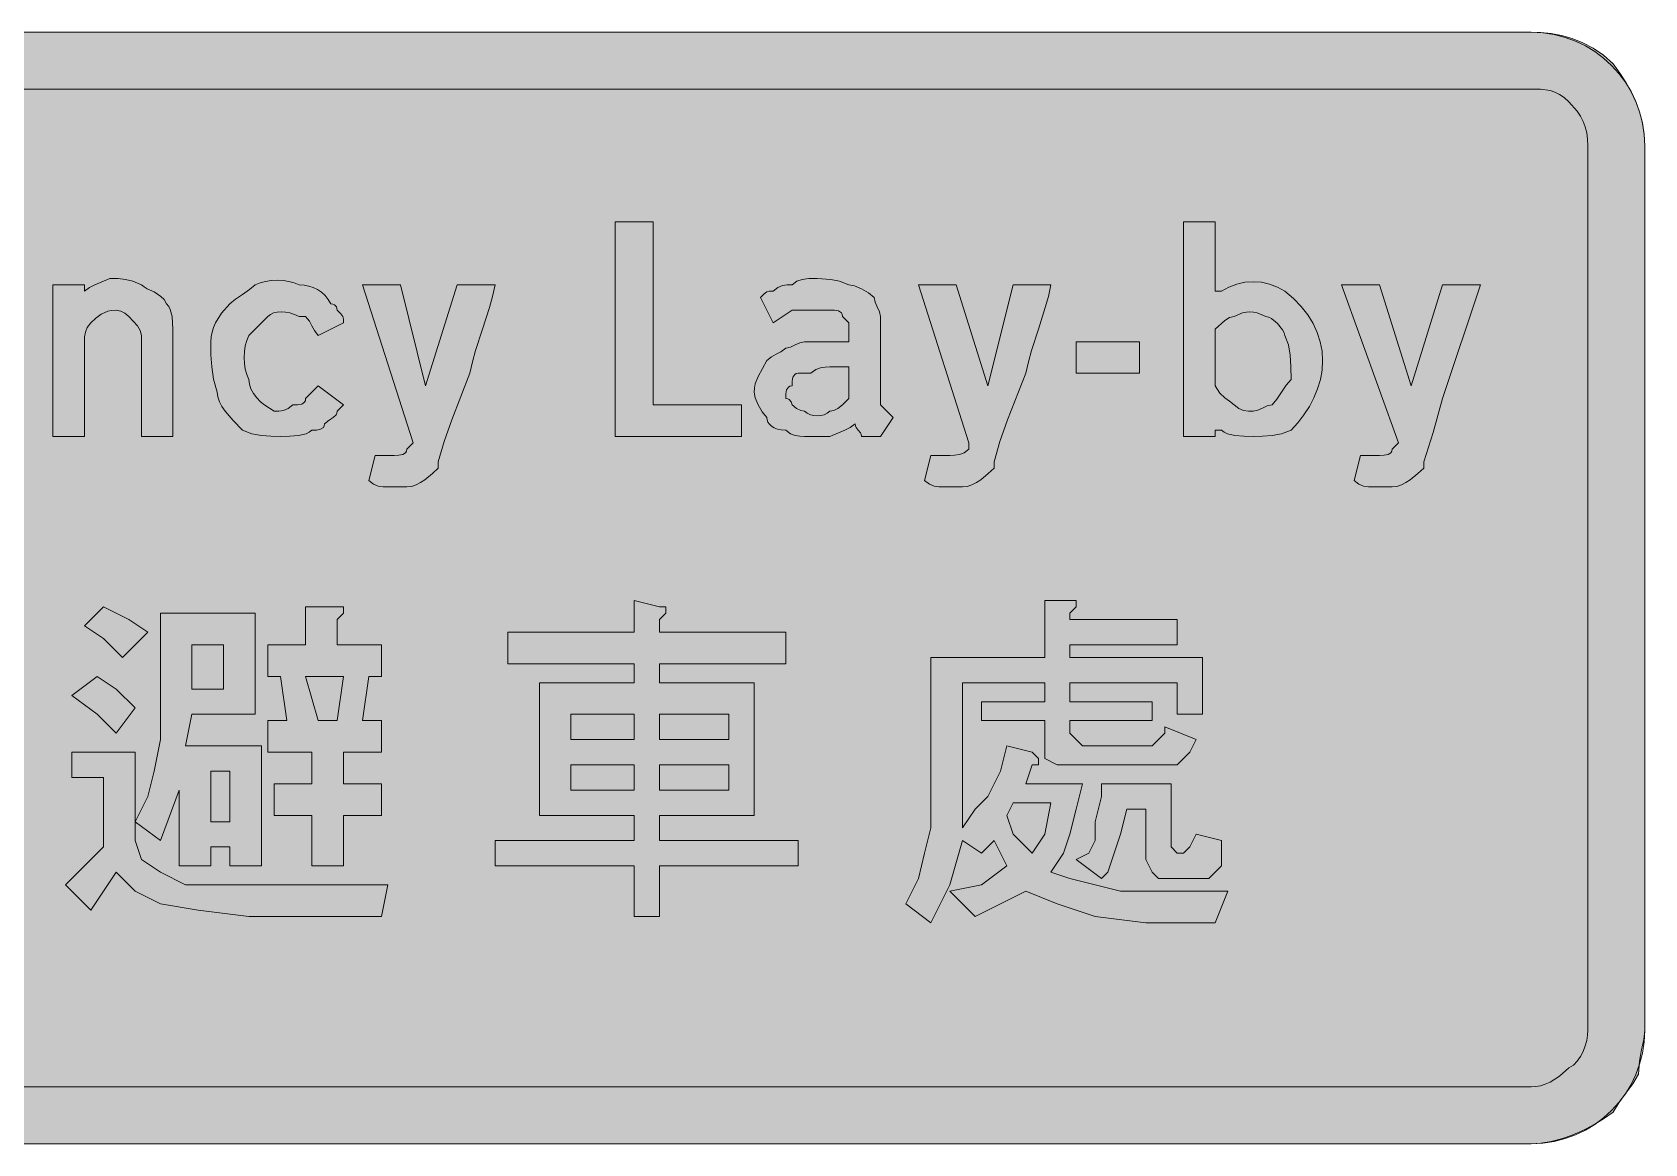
# Model space of a CAD drawing. Header units: metres. Extents: x 14 to 553, y 30 to 241.
# Drawn here: x 246.4 to 552.8, y 29.8 to 241 of the extents above; entities that cross this region are included whole.
import ezdxf

# ---------------------------------------------------------------- set-up
doc = ezdxf.new("R2010")
doc.units = ezdxf.units.M
for name, color, linetype, true_color in [('FILL_BLUE_0000FF', 7, 'Continuous', 0x0000ff), ('FILL_WHITE_FFFFFF', 7, 'Continuous', 0xffffff), ('STROKE_BLUE_0000FF', 7, 'Continuous', 0x0000ff)]:
    doc.layers.add(name, color=color, linetype=linetype, true_color=true_color)

msp = doc.modelspace()

# ---------------------------------------------------------------- hatches: boundary and pattern name
at = {"layer": 'FILL_BLUE_0000FF', "true_color": 0x0000ff}
h = msp.add_hatch(color=7, dxfattribs=at)
h.dxf.hatch_style = 1
h.paths.add_polyline_path([(532.95, 230.12), (534.75, 229.86), (535.65, 229.57), (536.55, 229.15), (537.45, 228.55), (538.35, 227.76), (539.93, 225.94), (540.54, 225), (541.05, 224.01), (541.44, 222.97), (541.73, 221.85), (541.89, 220.66), (541.95, 219.36), (541.95, 51.36), (541.89, 50.41), (541.73, 49.39), (541.44, 48.34), (541.05, 47.31), (540.54, 46.33), (539.93, 45.45), (539.19, 44.72), (538.35, 44.16), (536.55, 42.58), (534.75, 41.46), (533.85, 41.07), (532.95, 40.78), (532.05, 40.62), (531.15, 40.56), (35.55, 40.56), (34.65, 40.58), (33.75, 40.71), (32.85, 41.07), (31.95, 41.76), (31.05, 41.97), (30.15, 42.51), (28.35, 44.16), (26.7, 45.96), (26.16, 46.86), (25.95, 47.76), (25.26, 48.66), (24.9, 49.56), (24.77, 50.46), (24.75, 51.36), (24.75, 219.36), (24.81, 220.66), (24.98, 221.85), (25.26, 222.97), (25.65, 224.01), (26.16, 225), (26.78, 225.94), (28.35, 227.76), (29.25, 228.55), (30.15, 229.15), (31.05, 229.57), (31.95, 229.86), (33.75, 230.12), (35.55, 230.16), (531.15, 230.16), (532.95, 230.12)])
at = {"layer": 'FILL_WHITE_FFFFFF', "true_color": 0xffffff}
h = msp.add_hatch(color=7, dxfattribs=at)
h.dxf.hatch_style = 1
h.paths.add_polyline_path([(533, 240.9), (534.94, 240.7), (536.93, 240.33), (538.95, 239.76), (540.97, 238.97), (542.96, 237.92), (544.9, 236.6), (546.75, 234.96), (548.04, 233.16), (549.21, 231.34), (550.23, 229.5), (551.1, 227.61), (551.8, 225.67), (552.32, 223.65), (552.64, 221.56), (552.75, 219.36), (552.75, 51.36), (552.56, 49.54), (552.15, 47.61), (551.74, 45.45), (551.55, 42.96), (550.46, 41.16), (549.15, 39.36), (547.84, 37.56), (546.75, 35.76), (544.9, 34.47), (542.96, 33.3), (540.97, 32.28), (538.95, 31.41), (536.93, 30.71), (534.94, 30.19), (533, 29.87), (531.15, 29.76), (35.55, 29.76), (33.75, 29.78), (31.95, 29.91), (30.15, 30.27), (28.35, 30.96), (27.05, 31.46), (25.86, 32.05), (23.7, 33.36), (21.77, 34.67), (19.95, 35.76), (18.66, 37.61), (17.49, 39.55), (16.47, 41.54), (15.6, 43.56), (14.9, 45.58), (14.38, 47.57), (14.06, 49.51), (13.95, 51.36), (13.95, 219.36), (14.14, 221.35), (14.55, 223.56), (14.96, 225.77), (15.15, 227.76), (16.24, 229.56), (17.55, 231.36), (18.86, 233.16), (19.95, 234.96), (21.77, 236.55), (23.7, 237.81), (25.86, 238.84), (28.35, 239.76), (30.15, 240.45), (31.95, 240.81), (33.75, 240.94), (35.55, 240.96), (531.15, 240.96), (533, 240.9)])
h = msp.add_hatch(color=7, dxfattribs=at)
h.dxf.hatch_style = 1
h.paths.add_polyline_path([(357.15, 204.96), (364.35, 204.96), (364.35, 170.16), (381.15, 170.16), (381.15, 164.16), (357.15, 164.16), (357.15, 204.96)])
h = msp.add_hatch(color=7, dxfattribs=at)
h.dxf.hatch_style = 1
h.paths.add_polyline_path([(475.24, 193.11), (476.78, 193.45), (478.35, 193.56), (479.92, 193.45), (481.46, 193.11), (482.95, 192.55), (484.35, 191.76), (486.04, 190.36), (487.5, 188.85), (488.74, 187.27), (489.75, 185.61), (490.54, 183.9), (491.1, 182.14), (491.44, 180.36), (491.55, 178.56), (491.44, 176.76), (491.12, 174.98), (490.6, 173.22), (489.9, 171.51), (489.03, 169.85), (488.01, 168.27), (486.84, 166.76), (485.55, 165.36), (483.75, 164.67), (481.95, 164.31), (480.15, 164.18), (478.35, 164.16), (476.57, 164.18), (474.9, 164.31), (473.46, 164.67), (472.85, 164.96), (472.35, 165.36), (471.15, 165.36), (471.15, 164.16), (465.15, 164.16), (465.15, 204.96), (471.15, 204.96), (471.15, 191.76), (472.35, 191.76), (473.75, 192.55), (475.24, 193.11)])
h.paths.add_polyline_path([(480.15, 169.56), (481.05, 169.97), (481.95, 170.16), (482.85, 171.25), (483.75, 172.56), (484.65, 173.87), (485.55, 174.96), (485.53, 177.45), (485.4, 179.61), (485.04, 181.54), (484.35, 183.36), (484.24, 183.86), (483.96, 184.43), (483, 185.61), (481.82, 186.57), (481.25, 186.85), (480.75, 186.96), (479.14, 187.63), (478.43, 187.8), (477.75, 187.86), (477.07, 187.8), (476.36, 187.63), (474.75, 186.96), (473.85, 186.75), (472.95, 186.21), (471.15, 184.56), (471.15, 180.96), (471.15, 176.16), (471.15, 174.96), (471.15, 173.76), (472.05, 172.35), (472.95, 171.51), (473.85, 170.89), (474.75, 170.16), (475.65, 169.47), (476.55, 169.11), (477.45, 168.98), (478.35, 168.96), (479.25, 169.15), (480.15, 169.56)], flags=16)
h = msp.add_hatch(color=7, dxfattribs=at)
h.dxf.hatch_style = 1
h.paths.add_polyline_path([(261.5, 188.11), (260.76, 187.95), (259.5, 187.41), (258.47, 186.64), (257.55, 185.76), (256.86, 184.86), (256.5, 183.96), (256.37, 183.06), (256.35, 182.16), (256.35, 164.16), (250.35, 164.16), (250.35, 192.96), (256.35, 192.96), (256.35, 191.76), (257.27, 192.47), (258.3, 192.96), (261.15, 194.16), (262.76, 194.14), (264.15, 194.01), (265.54, 193.65), (267.15, 192.96), (267.65, 192.56), (268.24, 192.23), (269.55, 191.61), (270.86, 190.77), (271.45, 190.15), (271.95, 189.36), (272.35, 188.86), (272.64, 188.27), (273, 186.96), (273.15, 184.56), (273.15, 164.16), (267.15, 164.16), (267.15, 183.36), (266.94, 184.26), (266.4, 185.16), (264.75, 186.96), (264, 187.56), (263.23, 187.97), (262.35, 188.16), (261.5, 188.11)])
h = msp.add_hatch(color=7, dxfattribs=at)
h.dxf.hatch_style = 1
h.paths.add_polyline_path([(293.25, 168.98), (294.15, 169.11), (295.05, 169.47), (295.95, 170.16), (296.83, 170.18), (297.6, 170.31), (298.14, 170.67), (298.3, 170.96), (298.35, 171.36), (300.75, 173.76), (305.55, 170.16), (304.35, 168.96), (304.3, 168.56), (304.14, 168.25), (303.6, 167.76), (302.83, 167.27), (301.95, 166.56), (301.9, 166.16), (301.74, 165.87), (301.2, 165.51), (300.43, 165.38), (299.55, 165.36), (299.05, 164.96), (298.44, 164.67), (297, 164.31), (295.33, 164.18), (293.55, 164.16), (291.75, 164.18), (289.95, 164.31), (288.15, 164.67), (286.35, 165.36), (284.59, 167.16), (283.05, 168.96), (282.44, 169.86), (281.96, 170.76), (281.66, 171.66), (281.55, 172.56), (280.86, 175.07), (280.5, 177.36), (280.37, 179.65), (280.35, 182.16), (280.41, 183.06), (280.58, 183.96), (280.86, 184.86), (281.25, 185.76), (282.38, 187.56), (283.95, 189.36), (285.04, 190.26), (286.35, 191.16), (287.66, 192.06), (288.75, 192.96), (289.7, 193.35), (290.74, 193.63), (291.83, 193.8), (292.95, 193.86), (294.07, 193.8), (295.16, 193.63), (296.2, 193.35), (297.15, 192.96), (298.05, 192.9), (298.93, 192.73), (299.79, 192.45), (300.6, 192.06), (301.36, 191.55), (302.04, 190.93), (302.65, 190.2), (303.15, 189.36), (303.55, 189.31), (303.84, 189.17), (304.2, 188.76), (304.35, 188.16), (305.04, 187.45), (305.4, 186.96), (305.53, 186.47), (305.55, 185.76), (300.75, 183.36), (300.04, 184.26), (299.55, 185.16), (299.06, 186.06), (298.35, 186.96), (297.15, 186.96), (296.25, 187.35), (295.37, 187.63), (294.51, 187.8), (293.7, 187.86), (292.94, 187.8), (292.26, 187.63), (291.65, 187.35), (291.15, 186.96), (287.55, 183.36), (287.16, 182.41), (286.88, 181.37), (286.71, 180.28), (286.65, 179.16), (286.71, 178.04), (286.88, 176.95), (287.16, 175.91), (287.55, 174.96), (287.66, 174.06), (287.96, 173.18), (288.44, 172.32), (289.05, 171.51), (289.78, 170.75), (290.59, 170.07), (292.35, 168.96), (293.25, 168.98)])
h = msp.add_hatch(color=7, dxfattribs=at)
h.dxf.hatch_style = 1
h.paths.add_polyline_path([(391.35, 164.31), (390.45, 164.67), (389.55, 165.36), (388.71, 165.41), (387.98, 165.57), (387.36, 165.8), (386.85, 166.11), (386.46, 166.47), (386.18, 166.88), (386.01, 167.31), (385.95, 167.76), (385.07, 168.85), (384.3, 170.16), (383.76, 171.47), (383.55, 172.56), (383.6, 173.41), (383.76, 174.17), (384.3, 175.56), (385.95, 178.56), (386.85, 179.27), (387.75, 179.76), (388.65, 180.25), (389.55, 180.96), (390.45, 181.15), (391.35, 181.56), (392.25, 181.97), (393.15, 182.16), (396.75, 182.16), (401.55, 182.16), (401.55, 183.36), (401.55, 185.76), (400.35, 186.96), (400.3, 187.36), (400.14, 187.65), (399.6, 188.01), (398.83, 188.14), (397.95, 188.16), (394.35, 188.16), (390.75, 188.16), (387.15, 185.76), (384.75, 190.56), (385.46, 191.25), (385.95, 191.61), (386.44, 191.74), (387.15, 191.76), (388.05, 192.45), (388.95, 192.81), (389.85, 192.94), (390.75, 192.96), (391.67, 193.65), (392.7, 194.01), (393.96, 194.14), (395.55, 194.16), (398.1, 194.01), (399.77, 193.65), (401.55, 192.96), (402.64, 192.75), (403.95, 192.21), (405.26, 191.44), (406.35, 190.56), (406.54, 189.66), (406.95, 188.76), (407.36, 187.86), (407.55, 186.96), (407.55, 180.96), (407.55, 171.36), (407.55, 170.16), (408.75, 168.96), (409.95, 167.76), (407.55, 164.16), (403.95, 164.16), (403.9, 164.56), (403.76, 164.87), (403.35, 165.36), (402.94, 165.85), (402.8, 166.16), (402.75, 166.56), (401.83, 165.85), (400.8, 165.36), (397.95, 164.16), (393.15, 164.16), (392.25, 164.18), (391.35, 164.31)])
h.paths.add_polyline_path([(394.24, 168.28), (394.88, 168.12), (395.55, 168.06), (396.22, 168.12), (396.86, 168.28), (397.45, 168.57), (397.95, 168.96), (398.7, 169.11), (399.47, 169.47), (400.35, 170.16), (401.55, 171.36), (401.55, 172.56), (401.55, 177.36), (397.95, 177.36), (397.05, 177.34), (396.15, 177.21), (395.25, 176.85), (394.35, 176.16), (391.95, 176.16), (391.55, 176.11), (391.26, 175.95), (390.9, 175.41), (390.77, 174.64), (390.75, 173.76), (390.35, 173.71), (390.06, 173.55), (389.7, 173.01), (389.57, 172.24), (389.55, 171.36), (389.95, 171.31), (390.24, 171.17), (390.6, 170.76), (390.75, 170.16), (391.63, 169.47), (392.4, 169.11), (393.15, 168.96), (393.65, 168.57), (394.24, 168.28)], flags=16)
h = msp.add_hatch(color=7, dxfattribs=at)
h.dxf.hatch_style = 1
h.paths.add_polyline_path([(318.75, 162.96), (309.15, 192.96), (316.35, 192.96), (321.15, 173.76), (327.15, 192.96), (334.35, 192.96), (333.85, 190.76), (333.26, 188.65), (331.95, 184.56), (330.64, 180.47), (330.05, 178.36), (329.55, 176.16), (326.1, 167.31), (324.66, 163.17), (323.55, 159.36), (323.55, 158.16), (322.44, 157.09), (321, 155.91), (320.19, 155.38), (319.33, 154.95), (318.45, 154.67), (317.55, 154.56), (313.95, 154.56), (313.05, 154.58), (312.15, 154.71), (311.25, 155.07), (310.35, 155.76), (311.55, 160.56), (315.15, 160.56), (316.03, 160.58), (316.8, 160.71), (317.34, 161.07), (317.5, 161.36), (317.55, 161.76), (318.75, 162.96)])
h = msp.add_hatch(color=7, dxfattribs=at)
h.dxf.hatch_style = 1
h.paths.add_polyline_path([(424.35, 162.96), (414.75, 192.96), (421.95, 192.96), (427.95, 173.76), (432.75, 192.96), (439.95, 192.96), (439.45, 190.76), (438.86, 188.65), (437.55, 184.56), (436.24, 180.47), (435.65, 178.36), (435.15, 176.16), (431.7, 167.31), (430.26, 163.17), (429.15, 159.36), (429.15, 158.16), (428.04, 157.09), (426.6, 155.91), (425.79, 155.38), (424.93, 154.95), (424.05, 154.67), (423.15, 154.56), (419.55, 154.56), (418.65, 154.58), (417.75, 154.71), (416.85, 155.07), (415.95, 155.76), (417.15, 160.56), (420.75, 160.56), (421.65, 160.58), (422.55, 160.71), (423.45, 161.07), (424.35, 161.76), (424.35, 162.96)])
h = msp.add_hatch(color=7, dxfattribs=at)
h.dxf.hatch_style = 1
h.paths.add_polyline_path([(505.95, 162.96), (495.15, 192.96), (502.35, 192.96), (508.35, 173.76), (514.35, 192.96), (521.55, 192.96), (514.35, 171.36), (512.55, 164.91), (510.75, 159.36), (510.75, 158.16), (509.64, 157.09), (508.2, 155.91), (507.39, 155.38), (506.53, 154.95), (505.65, 154.67), (504.75, 154.56), (501.15, 154.56), (500.25, 154.58), (499.35, 154.71), (498.45, 155.07), (497.55, 155.76), (498.75, 160.56), (502.35, 160.56), (503.23, 160.58), (504, 160.71), (504.54, 161.07), (504.7, 161.36), (504.75, 161.76), (505.95, 162.96)])
h = msp.add_hatch(color=7, dxfattribs=at)
h.dxf.hatch_style = 1
h.paths.add_polyline_path([(456.75, 182.16), (456.75, 176.16), (444.75, 176.16), (444.75, 182.16), (456.75, 182.16)])
h = msp.add_hatch(color=7, dxfattribs=at)
h.dxf.hatch_style = 1
h.paths.add_polyline_path([(264.75, 129.36), (268.35, 126.96), (263.55, 122.16), (259.95, 125.76), (256.35, 128.16), (259.95, 131.76), (264.75, 129.36)])
h = msp.add_hatch(color=7, dxfattribs=at)
h.dxf.hatch_style = 1
h.paths.add_polyline_path([(305.55, 131.76), (305.55, 130.56), (304.35, 129.36), (304.35, 124.56), (312.75, 124.56), (312.75, 118.56), (310.35, 118.56), (309.15, 110.16), (312.75, 110.16), (312.75, 104.16), (305.55, 104.16), (305.55, 98.16), (312.75, 98.16), (312.75, 92.16), (305.55, 92.16), (305.55, 82.56), (299.55, 82.56), (299.55, 92.16), (292.35, 92.16), (292.35, 98.16), (299.55, 98.16), (299.55, 104.16), (291.15, 104.16), (291.15, 110.16), (294.75, 110.16), (293.55, 118.56), (291.15, 118.56), (291.15, 124.56), (298.35, 124.56), (298.35, 131.76), (304.35, 131.76), (305.55, 131.76)])
h.paths.add_polyline_path([(305.55, 118.56), (298.35, 118.56), (300.75, 110.16), (304.35, 110.16), (305.55, 118.56)], flags=16)
h = msp.add_hatch(color=7, dxfattribs=at)
h.dxf.hatch_style = 1
h.paths.add_polyline_path([(366.75, 130.56), (365.55, 129.36), (365.55, 126.96), (389.55, 126.96), (389.55, 120.96), (365.55, 120.96), (365.55, 117.36), (383.55, 117.36), (383.55, 92.16), (365.55, 92.16), (365.55, 87.36), (391.95, 87.36), (391.95, 82.56), (365.55, 82.56), (365.55, 72.96), (360.75, 72.96), (360.75, 82.56), (334.35, 82.56), (334.35, 87.36), (360.75, 87.36), (360.75, 92.16), (342.75, 92.16), (342.75, 117.36), (360.75, 117.36), (360.75, 120.96), (336.75, 120.96), (336.75, 126.96), (360.75, 126.96), (360.75, 132.96), (365.55, 131.76), (366.75, 131.76), (366.75, 130.56)])
h.paths.add_polyline_path([(360.75, 106.56), (360.75, 111.36), (348.75, 111.36), (348.75, 106.56), (360.75, 106.56)], flags=16)
h.paths.add_polyline_path([(348.75, 96.96), (360.75, 96.96), (360.75, 101.76), (348.75, 101.76), (348.75, 96.96)], flags=16)
h.paths.add_polyline_path([(365.55, 111.36), (365.55, 106.56), (378.75, 106.56), (378.75, 111.36), (365.55, 111.36)], flags=16)
h.paths.add_polyline_path([(378.75, 101.76), (365.55, 101.76), (365.55, 96.96), (378.75, 96.96), (378.75, 101.76)], flags=16)
h = msp.add_hatch(color=7, dxfattribs=at)
h.dxf.hatch_style = 1
h.paths.add_polyline_path([(442.35, 132.96), (444.75, 132.96), (444.75, 131.76), (443.55, 130.56), (443.55, 129.36), (463.95, 129.36), (463.95, 124.56), (443.55, 124.56), (443.55, 122.16), (468.75, 122.16), (468.75, 111.36), (463.95, 111.36), (463.95, 117.36), (443.55, 117.36), (443.55, 113.76), (459.15, 113.76), (459.15, 110.16), (443.55, 110.16), (443.55, 107.76), (444.75, 106.56), (445.95, 105.36), (457.95, 105.36), (459.15, 105.36), (460.35, 106.56), (461.55, 107.76), (461.55, 108.96), (467.55, 106.56), (466.35, 104.16), (465.15, 102.96), (463.95, 101.76), (461.55, 101.76), (442.35, 101.76), (441.15, 101.76), (438.75, 102.96), (438.75, 104.16), (438.75, 105.36), (438.75, 110.16), (426.75, 110.16), (426.75, 113.76), (438.75, 113.76), (438.75, 117.36), (423.15, 117.36), (423.15, 98.16), (423.15, 89.76), (425.55, 93.36), (427.95, 95.76), (430.35, 100.56), (431.55, 105.36), (436.35, 104.16), (437.55, 102.96), (437.55, 101.76), (436.35, 101.76), (435.15, 98.16), (445.95, 98.16), (444.75, 93.36), (443.55, 88.56), (442.35, 84.96), (439.95, 81.36), (443.55, 80.16), (448.35, 78.96), (453.15, 77.76), (457.95, 77.76), (473.55, 77.76), (471.15, 71.76), (457.95, 71.76), (448.35, 72.96), (441.15, 75.36), (435.15, 77.76), (430.35, 75.36), (425.55, 72.96), (420.75, 77.76), (426.75, 78.96), (431.55, 82.56), (430.35, 84.96), (429.15, 87.36), (426.75, 84.96), (423.15, 87.36), (420.75, 78.96), (417.15, 71.76), (412.35, 75.36), (414.75, 80.16), (415.95, 84.96), (417.15, 89.76), (417.15, 95.76), (417.15, 122.16), (438.75, 122.16), (438.75, 132.96), (442.35, 132.96)])
h.paths.add_polyline_path([(432.75, 88.56), (436.35, 84.96), (438.75, 88.56), (439.95, 94.56), (432.75, 94.56), (431.55, 92.16), (432.75, 88.56)], flags=16)
h = msp.add_hatch(color=7, dxfattribs=at)
h.dxf.hatch_style = 1
h.paths.add_polyline_path([(275.55, 105.36), (289.95, 105.36), (289.95, 82.56), (283.95, 82.56), (283.95, 86.16), (280.35, 86.16), (280.35, 82.56), (274.35, 82.56), (274.35, 96.96), (270.75, 87.36), (265.95, 90.96), (268.35, 95.76), (269.55, 100.56), (270.75, 106.56), (270.75, 112.56), (270.75, 130.56), (288.75, 130.56), (288.75, 111.36), (276.75, 111.36), (275.55, 105.36)])
h.paths.add_polyline_path([(280.35, 100.56), (280.35, 90.96), (283.95, 90.96), (283.95, 100.56), (280.35, 100.56)], flags=16)
h.paths.add_polyline_path([(282.75, 124.56), (276.75, 124.56), (276.75, 116.16), (282.75, 116.16), (282.75, 124.56)], flags=16)
h = msp.add_hatch(color=7, dxfattribs=at)
h.dxf.hatch_style = 1
h.paths.add_polyline_path([(262.35, 116.16), (265.95, 112.56), (262.35, 107.76), (258.75, 111.36), (253.95, 114.96), (258.75, 118.56), (262.35, 116.16)])
h = msp.add_hatch(color=7, dxfattribs=at)
h.dxf.hatch_style = 1
h.paths.add_polyline_path([(265.95, 104.16), (265.95, 87.36), (267.15, 83.76), (270.75, 81.36), (275.55, 78.96), (282.75, 78.96), (313.95, 78.96), (312.75, 72.96), (287.55, 72.96), (277.95, 74.16), (270.75, 75.36), (265.95, 77.76), (262.35, 81.36), (257.55, 74.16), (252.75, 78.96), (259.95, 86.16), (259.95, 99.36), (253.95, 99.36), (253.95, 104.16), (265.95, 104.16)])
h = msp.add_hatch(color=7, dxfattribs=at)
h.dxf.hatch_style = 1
h.paths.add_polyline_path([(462.75, 98.16), (462.75, 87.36), (462.75, 86.16), (463.95, 84.96), (465.15, 84.96), (466.35, 86.16), (467.55, 88.56), (472.35, 87.36), (472.35, 84.96), (472.35, 82.56), (469.95, 80.16), (467.55, 80.16), (462.75, 80.16), (460.35, 80.16), (459.15, 81.36), (457.95, 83.76), (457.95, 84.96), (457.95, 93.36), (454.35, 93.36), (453.15, 88.56), (451.95, 84.96), (450.75, 81.36), (449.55, 80.16), (444.75, 83.76), (447.15, 84.96), (448.35, 87.36), (448.35, 90.96), (449.55, 95.76), (449.55, 98.16), (462.75, 98.16)])

# ---------------------------------------------------------------- linework, layer by layer
at = {"layer": 'FILL_BLUE_0000FF', "lineweight": 0, "true_color": 0x0000ff}
msp.add_lwpolyline([(35.55, 230.16), (531.15, 230.16), (532.95, 230.12), (534.75, 229.86), (535.65, 229.57), (536.55, 229.15), (537.45, 228.55), (538.35, 227.76), (539.93, 225.94), (540.54, 225), (541.05, 224.01), (541.44, 222.97), (541.73, 221.85), (541.89, 220.66), (541.95, 219.36), (541.95, 51.36), (541.89, 50.41), (541.73, 49.39), (541.44, 48.34), (541.05, 47.31), (540.54, 46.33), (539.93, 45.45), (539.19, 44.72), (538.35, 44.16), (536.55, 42.58), (534.75, 41.46), (533.85, 41.07), (532.95, 40.78), (532.05, 40.62), (531.15, 40.56), (35.55, 40.56)], dxfattribs=at)
at = {"layer": 'FILL_WHITE_FFFFFF', "lineweight": 0, "true_color": 0xffffff}
msp.add_lwpolyline([(35.55, 240.96), (531.15, 240.96), (533, 240.9), (534.94, 240.7), (536.93, 240.33), (538.95, 239.76), (540.97, 238.97), (542.96, 237.92), (544.9, 236.6), (546.75, 234.96), (548.04, 233.16), (549.21, 231.34), (550.23, 229.5), (551.1, 227.61), (551.8, 225.67), (552.32, 223.65), (552.64, 221.56), (552.75, 219.36), (552.75, 51.36), (552.56, 49.54), (552.15, 47.61), (551.74, 45.45), (551.55, 42.96), (550.46, 41.16), (549.15, 39.36), (547.84, 37.56), (546.75, 35.76), (544.9, 34.47), (542.96, 33.3), (540.97, 32.28), (538.95, 31.41), (536.93, 30.71), (534.94, 30.19), (533, 29.87), (531.15, 29.76), (35.55, 29.76)], dxfattribs=at)
for points in [[(357.15, 204.96), (364.35, 204.96), (364.35, 170.16), (381.15, 170.16), (381.15, 164.16), (357.15, 164.16)], [(475.24, 193.11), (476.78, 193.45), (478.35, 193.56), (479.92, 193.45), (481.46, 193.11), (482.95, 192.55), (484.35, 191.76), (486.04, 190.36), (487.5, 188.85), (488.74, 187.27), (489.75, 185.61), (490.54, 183.9), (491.1, 182.14), (491.44, 180.36), (491.55, 178.56), (491.44, 176.76), (491.12, 174.98), (490.6, 173.22), (489.9, 171.51), (489.03, 169.85), (488.01, 168.27), (486.84, 166.76), (485.55, 165.36), (483.75, 164.67), (481.95, 164.31), (480.15, 164.18), (478.35, 164.16), (476.57, 164.18), (474.9, 164.31), (473.46, 164.67), (472.85, 164.96), (472.35, 165.36), (471.15, 165.36), (471.15, 164.16), (465.15, 164.16), (465.15, 204.96), (471.15, 204.96), (471.15, 191.76), (472.35, 191.76), (473.75, 192.55)], [(261.5, 188.11), (260.76, 187.95), (259.5, 187.41), (258.47, 186.64), (257.55, 185.76), (256.86, 184.86), (256.5, 183.96), (256.37, 183.06), (256.35, 182.16), (256.35, 164.16), (250.35, 164.16), (250.35, 192.96), (256.35, 192.96), (256.35, 191.76), (257.27, 192.47), (258.3, 192.96), (261.15, 194.16), (262.76, 194.14), (264.15, 194.01), (265.54, 193.65), (267.15, 192.96), (267.65, 192.56), (268.24, 192.23), (269.55, 191.61), (270.86, 190.77), (271.45, 190.15), (271.95, 189.36), (272.35, 188.86), (272.64, 188.27), (273, 186.96), (273.15, 184.56), (273.15, 164.16), (267.15, 164.16), (267.15, 183.36), (266.94, 184.26), (266.4, 185.16), (264.75, 186.96), (264, 187.56), (263.23, 187.97), (262.35, 188.16)], [(293.25, 168.98), (294.15, 169.11), (295.05, 169.47), (295.95, 170.16), (296.83, 170.18), (297.6, 170.31), (298.14, 170.67), (298.3, 170.96), (298.35, 171.36), (300.75, 173.76), (305.55, 170.16), (304.35, 168.96), (304.3, 168.56), (304.14, 168.25), (303.6, 167.76), (302.83, 167.27), (301.95, 166.56), (301.9, 166.16), (301.74, 165.87), (301.2, 165.51), (300.43, 165.38), (299.55, 165.36), (299.05, 164.96), (298.44, 164.67), (297, 164.31), (295.33, 164.18), (293.55, 164.16), (291.75, 164.18), (289.95, 164.31), (288.15, 164.67), (286.35, 165.36), (284.59, 167.16), (283.05, 168.96), (282.44, 169.86), (281.96, 170.76), (281.66, 171.66), (281.55, 172.56), (280.86, 175.07), (280.5, 177.36), (280.37, 179.65), (280.35, 182.16), (280.41, 183.06), (280.58, 183.96), (280.86, 184.86), (281.25, 185.76), (282.38, 187.56), (283.95, 189.36), (285.04, 190.26), (286.35, 191.16), (287.66, 192.06), (288.75, 192.96), (289.7, 193.35), (290.74, 193.63), (291.83, 193.8), (292.95, 193.86), (294.07, 193.8), (295.16, 193.63), (296.2, 193.35), (297.15, 192.96), (298.05, 192.9), (298.93, 192.73), (299.79, 192.45), (300.6, 192.06), (301.36, 191.55), (302.04, 190.93), (302.65, 190.2), (303.15, 189.36), (303.55, 189.31), (303.84, 189.17), (304.2, 188.76), (304.35, 188.16), (305.04, 187.45), (305.4, 186.96), (305.53, 186.47), (305.55, 185.76), (300.75, 183.36), (300.04, 184.26), (299.55, 185.16), (299.06, 186.06), (298.35, 186.96), (297.15, 186.96), (296.25, 187.35), (295.37, 187.63), (294.51, 187.8), (293.7, 187.86), (292.94, 187.8), (292.26, 187.63), (291.65, 187.35), (291.15, 186.96), (287.55, 183.36), (287.16, 182.41), (286.88, 181.37), (286.71, 180.28), (286.65, 179.16), (286.71, 178.04), (286.88, 176.95), (287.16, 175.91), (287.55, 174.96), (287.66, 174.06), (287.96, 173.18), (288.44, 172.32), (289.05, 171.51), (289.78, 170.75), (290.59, 170.07), (292.35, 168.96)], [(391.35, 164.31), (390.45, 164.67), (389.55, 165.36), (388.71, 165.41), (387.98, 165.57), (387.36, 165.8), (386.85, 166.11), (386.46, 166.47), (386.18, 166.88), (386.01, 167.31), (385.95, 167.76), (385.07, 168.85), (384.3, 170.16), (383.76, 171.47), (383.55, 172.56), (383.6, 173.41), (383.76, 174.17), (384.3, 175.56), (385.95, 178.56), (386.85, 179.27), (387.75, 179.76), (388.65, 180.25), (389.55, 180.96), (390.45, 181.15), (391.35, 181.56), (392.25, 181.97), (393.15, 182.16), (396.75, 182.16), (401.55, 182.16), (401.55, 183.36), (401.55, 185.76), (400.35, 186.96), (400.3, 187.36), (400.14, 187.65), (399.6, 188.01), (398.83, 188.14), (397.95, 188.16), (394.35, 188.16), (390.75, 188.16), (387.15, 185.76), (384.75, 190.56), (385.46, 191.25), (385.95, 191.61), (386.44, 191.74), (387.15, 191.76), (388.05, 192.45), (388.95, 192.81), (389.85, 192.94), (390.75, 192.96), (391.67, 193.65), (392.7, 194.01), (393.96, 194.14), (395.55, 194.16), (398.1, 194.01), (399.77, 193.65), (401.55, 192.96), (402.64, 192.75), (403.95, 192.21), (405.26, 191.44), (406.35, 190.56), (406.54, 189.66), (406.95, 188.76), (407.36, 187.86), (407.55, 186.96), (407.55, 180.96), (407.55, 171.36), (407.55, 170.16), (408.75, 168.96), (409.95, 167.76), (407.55, 164.16), (403.95, 164.16), (403.9, 164.56), (403.76, 164.87), (403.35, 165.36), (402.94, 165.85), (402.8, 166.16), (402.75, 166.56), (401.83, 165.85), (400.8, 165.36), (397.95, 164.16), (393.15, 164.16), (392.25, 164.18)], [(318.75, 162.96), (309.15, 192.96), (316.35, 192.96), (321.15, 173.76), (327.15, 192.96), (334.35, 192.96), (333.85, 190.76), (333.26, 188.65), (331.95, 184.56), (330.64, 180.47), (330.05, 178.36), (329.55, 176.16), (326.1, 167.31), (324.66, 163.17), (323.55, 159.36), (323.55, 158.16), (322.44, 157.09), (321, 155.91), (320.19, 155.38), (319.33, 154.95), (318.45, 154.67), (317.55, 154.56), (313.95, 154.56), (313.05, 154.58), (312.15, 154.71), (311.25, 155.07), (310.35, 155.76), (311.55, 160.56), (315.15, 160.56), (316.03, 160.58), (316.8, 160.71), (317.34, 161.07), (317.5, 161.36), (317.55, 161.76)], [(424.35, 162.96), (414.75, 192.96), (421.95, 192.96), (427.95, 173.76), (432.75, 192.96), (439.95, 192.96), (439.45, 190.76), (438.86, 188.65), (437.55, 184.56), (436.24, 180.47), (435.65, 178.36), (435.15, 176.16), (431.7, 167.31), (430.26, 163.17), (429.15, 159.36), (429.15, 158.16), (428.04, 157.09), (426.6, 155.91), (425.79, 155.38), (424.93, 154.95), (424.05, 154.67), (423.15, 154.56), (419.55, 154.56), (418.65, 154.58), (417.75, 154.71), (416.85, 155.07), (415.95, 155.76), (417.15, 160.56), (420.75, 160.56), (421.65, 160.58), (422.55, 160.71), (423.45, 161.07), (424.35, 161.76)], [(505.95, 162.96), (495.15, 192.96), (502.35, 192.96), (508.35, 173.76), (514.35, 192.96), (521.55, 192.96), (514.35, 171.36), (512.55, 164.91), (510.75, 159.36), (510.75, 158.16), (509.64, 157.09), (508.2, 155.91), (507.39, 155.38), (506.53, 154.95), (505.65, 154.67), (504.75, 154.56), (501.15, 154.56), (500.25, 154.58), (499.35, 154.71), (498.45, 155.07), (497.55, 155.76), (498.75, 160.56), (502.35, 160.56), (503.23, 160.58), (504, 160.71), (504.54, 161.07), (504.7, 161.36), (504.75, 161.76)], [(480.15, 169.56), (481.05, 169.97), (481.95, 170.16), (482.85, 171.25), (483.75, 172.56), (484.65, 173.87), (485.55, 174.96), (485.53, 177.45), (485.4, 179.61), (485.04, 181.54), (484.35, 183.36), (484.24, 183.86), (483.96, 184.43), (483, 185.61), (481.82, 186.57), (481.25, 186.85), (480.75, 186.96), (479.14, 187.63), (478.43, 187.8), (477.75, 187.86), (477.07, 187.8), (476.36, 187.63), (474.75, 186.96), (473.85, 186.75), (472.95, 186.21), (471.15, 184.56), (471.15, 180.96), (471.15, 176.16), (471.15, 174.96), (471.15, 173.76), (472.05, 172.35), (472.95, 171.51), (473.85, 170.89), (474.75, 170.16), (475.65, 169.47), (476.55, 169.11), (477.45, 168.98), (478.35, 168.96), (479.25, 169.15)], [(456.75, 182.16), (456.75, 176.16), (444.75, 176.16), (444.75, 182.16)], [(394.24, 168.28), (394.88, 168.12), (395.55, 168.06), (396.22, 168.12), (396.86, 168.28), (397.45, 168.57), (397.95, 168.96), (398.7, 169.11), (399.47, 169.47), (400.35, 170.16), (401.55, 171.36), (401.55, 172.56), (401.55, 177.36), (397.95, 177.36), (397.05, 177.34), (396.15, 177.21), (395.25, 176.85), (394.35, 176.16), (391.95, 176.16), (391.55, 176.11), (391.26, 175.95), (390.9, 175.41), (390.77, 174.64), (390.75, 173.76), (390.35, 173.71), (390.06, 173.55), (389.7, 173.01), (389.57, 172.24), (389.55, 171.36), (389.95, 171.31), (390.24, 171.17), (390.6, 170.76), (390.75, 170.16), (391.63, 169.47), (392.4, 169.11), (393.15, 168.96), (393.65, 168.57)], [(264.75, 129.36), (268.35, 126.96), (263.55, 122.16), (259.95, 125.76), (256.35, 128.16), (259.95, 131.76)], [(305.55, 131.76), (305.55, 130.56), (304.35, 129.36), (304.35, 124.56), (312.75, 124.56), (312.75, 118.56), (310.35, 118.56), (309.15, 110.16), (312.75, 110.16), (312.75, 104.16), (305.55, 104.16), (305.55, 98.16), (312.75, 98.16), (312.75, 92.16), (305.55, 92.16), (305.55, 82.56), (299.55, 82.56), (299.55, 92.16), (292.35, 92.16), (292.35, 98.16), (299.55, 98.16), (299.55, 104.16), (291.15, 104.16), (291.15, 110.16), (294.75, 110.16), (293.55, 118.56), (291.15, 118.56), (291.15, 124.56), (298.35, 124.56), (298.35, 131.76), (304.35, 131.76)], [(366.75, 130.56), (365.55, 129.36), (365.55, 126.96), (389.55, 126.96), (389.55, 120.96), (365.55, 120.96), (365.55, 117.36), (383.55, 117.36), (383.55, 92.16), (365.55, 92.16), (365.55, 87.36), (391.95, 87.36), (391.95, 82.56), (365.55, 82.56), (365.55, 72.96), (360.75, 72.96), (360.75, 82.56), (334.35, 82.56), (334.35, 87.36), (360.75, 87.36), (360.75, 92.16), (342.75, 92.16), (342.75, 117.36), (360.75, 117.36), (360.75, 120.96), (336.75, 120.96), (336.75, 126.96), (360.75, 126.96), (360.75, 132.96), (365.55, 131.76), (366.75, 131.76)], [(442.35, 132.96), (444.75, 132.96), (444.75, 131.76), (443.55, 130.56), (443.55, 129.36), (463.95, 129.36), (463.95, 124.56), (443.55, 124.56), (443.55, 122.16), (468.75, 122.16), (468.75, 111.36), (463.95, 111.36), (463.95, 117.36), (443.55, 117.36), (443.55, 113.76), (459.15, 113.76), (459.15, 110.16), (443.55, 110.16), (443.55, 107.76), (444.75, 106.56), (445.95, 105.36), (457.95, 105.36), (459.15, 105.36), (460.35, 106.56), (461.55, 107.76), (461.55, 108.96), (467.55, 106.56), (466.35, 104.16), (465.15, 102.96), (463.95, 101.76), (461.55, 101.76), (442.35, 101.76), (441.15, 101.76), (438.75, 102.96), (438.75, 104.16), (438.75, 105.36), (438.75, 110.16), (426.75, 110.16), (426.75, 113.76), (438.75, 113.76), (438.75, 117.36), (423.15, 117.36), (423.15, 98.16), (423.15, 89.76), (425.55, 93.36), (427.95, 95.76), (430.35, 100.56), (431.55, 105.36), (436.35, 104.16), (437.55, 102.96), (437.55, 101.76), (436.35, 101.76), (435.15, 98.16), (445.95, 98.16), (444.75, 93.36), (443.55, 88.56), (442.35, 84.96), (439.95, 81.36), (443.55, 80.16), (448.35, 78.96), (453.15, 77.76), (457.95, 77.76), (473.55, 77.76), (471.15, 71.76), (457.95, 71.76), (448.35, 72.96), (441.15, 75.36), (435.15, 77.76), (430.35, 75.36), (425.55, 72.96), (420.75, 77.76), (426.75, 78.96), (431.55, 82.56), (430.35, 84.96), (429.15, 87.36), (426.75, 84.96), (423.15, 87.36), (420.75, 78.96), (417.15, 71.76), (412.35, 75.36), (414.75, 80.16), (415.95, 84.96), (417.15, 89.76), (417.15, 95.76), (417.15, 122.16), (438.75, 122.16), (438.75, 132.96)], [(275.55, 105.36), (289.95, 105.36), (289.95, 82.56), (283.95, 82.56), (283.95, 86.16), (280.35, 86.16), (280.35, 82.56), (274.35, 82.56), (274.35, 96.96), (270.75, 87.36), (265.95, 90.96), (268.35, 95.76), (269.55, 100.56), (270.75, 106.56), (270.75, 112.56), (270.75, 130.56), (288.75, 130.56), (288.75, 111.36), (276.75, 111.36)], [(282.75, 124.56), (276.75, 124.56), (276.75, 116.16), (282.75, 116.16)], [(262.35, 116.16), (265.95, 112.56), (262.35, 107.76), (258.75, 111.36), (253.95, 114.96), (258.75, 118.56)], [(305.55, 118.56), (298.35, 118.56), (300.75, 110.16), (304.35, 110.16)], [(360.75, 106.56), (360.75, 111.36), (348.75, 111.36), (348.75, 106.56)], [(365.55, 111.36), (365.55, 106.56), (378.75, 106.56), (378.75, 111.36)], [(265.95, 104.16), (265.95, 87.36), (267.15, 83.76), (270.75, 81.36), (275.55, 78.96), (282.75, 78.96), (313.95, 78.96), (312.75, 72.96), (287.55, 72.96), (277.95, 74.16), (270.75, 75.36), (265.95, 77.76), (262.35, 81.36), (257.55, 74.16), (252.75, 78.96), (259.95, 86.16), (259.95, 99.36), (253.95, 99.36), (253.95, 104.16)], [(348.75, 96.96), (360.75, 96.96), (360.75, 101.76), (348.75, 101.76)], [(378.75, 101.76), (365.55, 101.76), (365.55, 96.96), (378.75, 96.96)], [(280.35, 100.56), (280.35, 90.96), (283.95, 90.96), (283.95, 100.56)], [(462.75, 98.16), (462.75, 87.36), (462.75, 86.16), (463.95, 84.96), (465.15, 84.96), (466.35, 86.16), (467.55, 88.56), (472.35, 87.36), (472.35, 84.96), (472.35, 82.56), (469.95, 80.16), (467.55, 80.16), (462.75, 80.16), (460.35, 80.16), (459.15, 81.36), (457.95, 83.76), (457.95, 84.96), (457.95, 93.36), (454.35, 93.36), (453.15, 88.56), (451.95, 84.96), (450.75, 81.36), (449.55, 80.16), (444.75, 83.76), (447.15, 84.96), (448.35, 87.36), (448.35, 90.96), (449.55, 95.76), (449.55, 98.16)], [(432.75, 88.56), (436.35, 84.96), (438.75, 88.56), (439.95, 94.56), (432.75, 94.56), (431.55, 92.16)]]:
    msp.add_lwpolyline(points, close=True, dxfattribs=at)
at = {"layer": 'STROKE_BLUE_0000FF', "lineweight": 0, "true_color": 0x0000ff}
for points in [[(531.15, 240.96), (35.55, 240.96)], [(35.55, 29.76), (531.15, 29.76), (533.37, 29.87), (535.52, 30.2), (537.6, 30.73), (539.59, 31.45), (541.48, 32.35), (543.26, 33.43), (544.92, 34.67), (546.45, 36.06), (547.84, 37.59), (549.08, 39.25), (550.16, 41.03), (551.06, 42.92), (551.78, 44.91), (552.31, 46.99), (552.64, 49.14), (552.75, 51.36), (552.75, 219.36), (552.64, 221.58), (552.31, 223.73), (551.78, 225.81), (551.06, 227.8), (550.16, 229.69), (549.08, 231.47), (547.84, 233.13), (546.45, 234.66), (544.92, 236.05), (543.26, 237.29), (541.48, 238.37), (539.59, 239.27), (537.6, 239.99), (535.52, 240.52), (533.37, 240.85), (531.15, 240.96)]]:
    msp.add_lwpolyline(points, dxfattribs=at)

doc.saveas('drawing.dxf')
